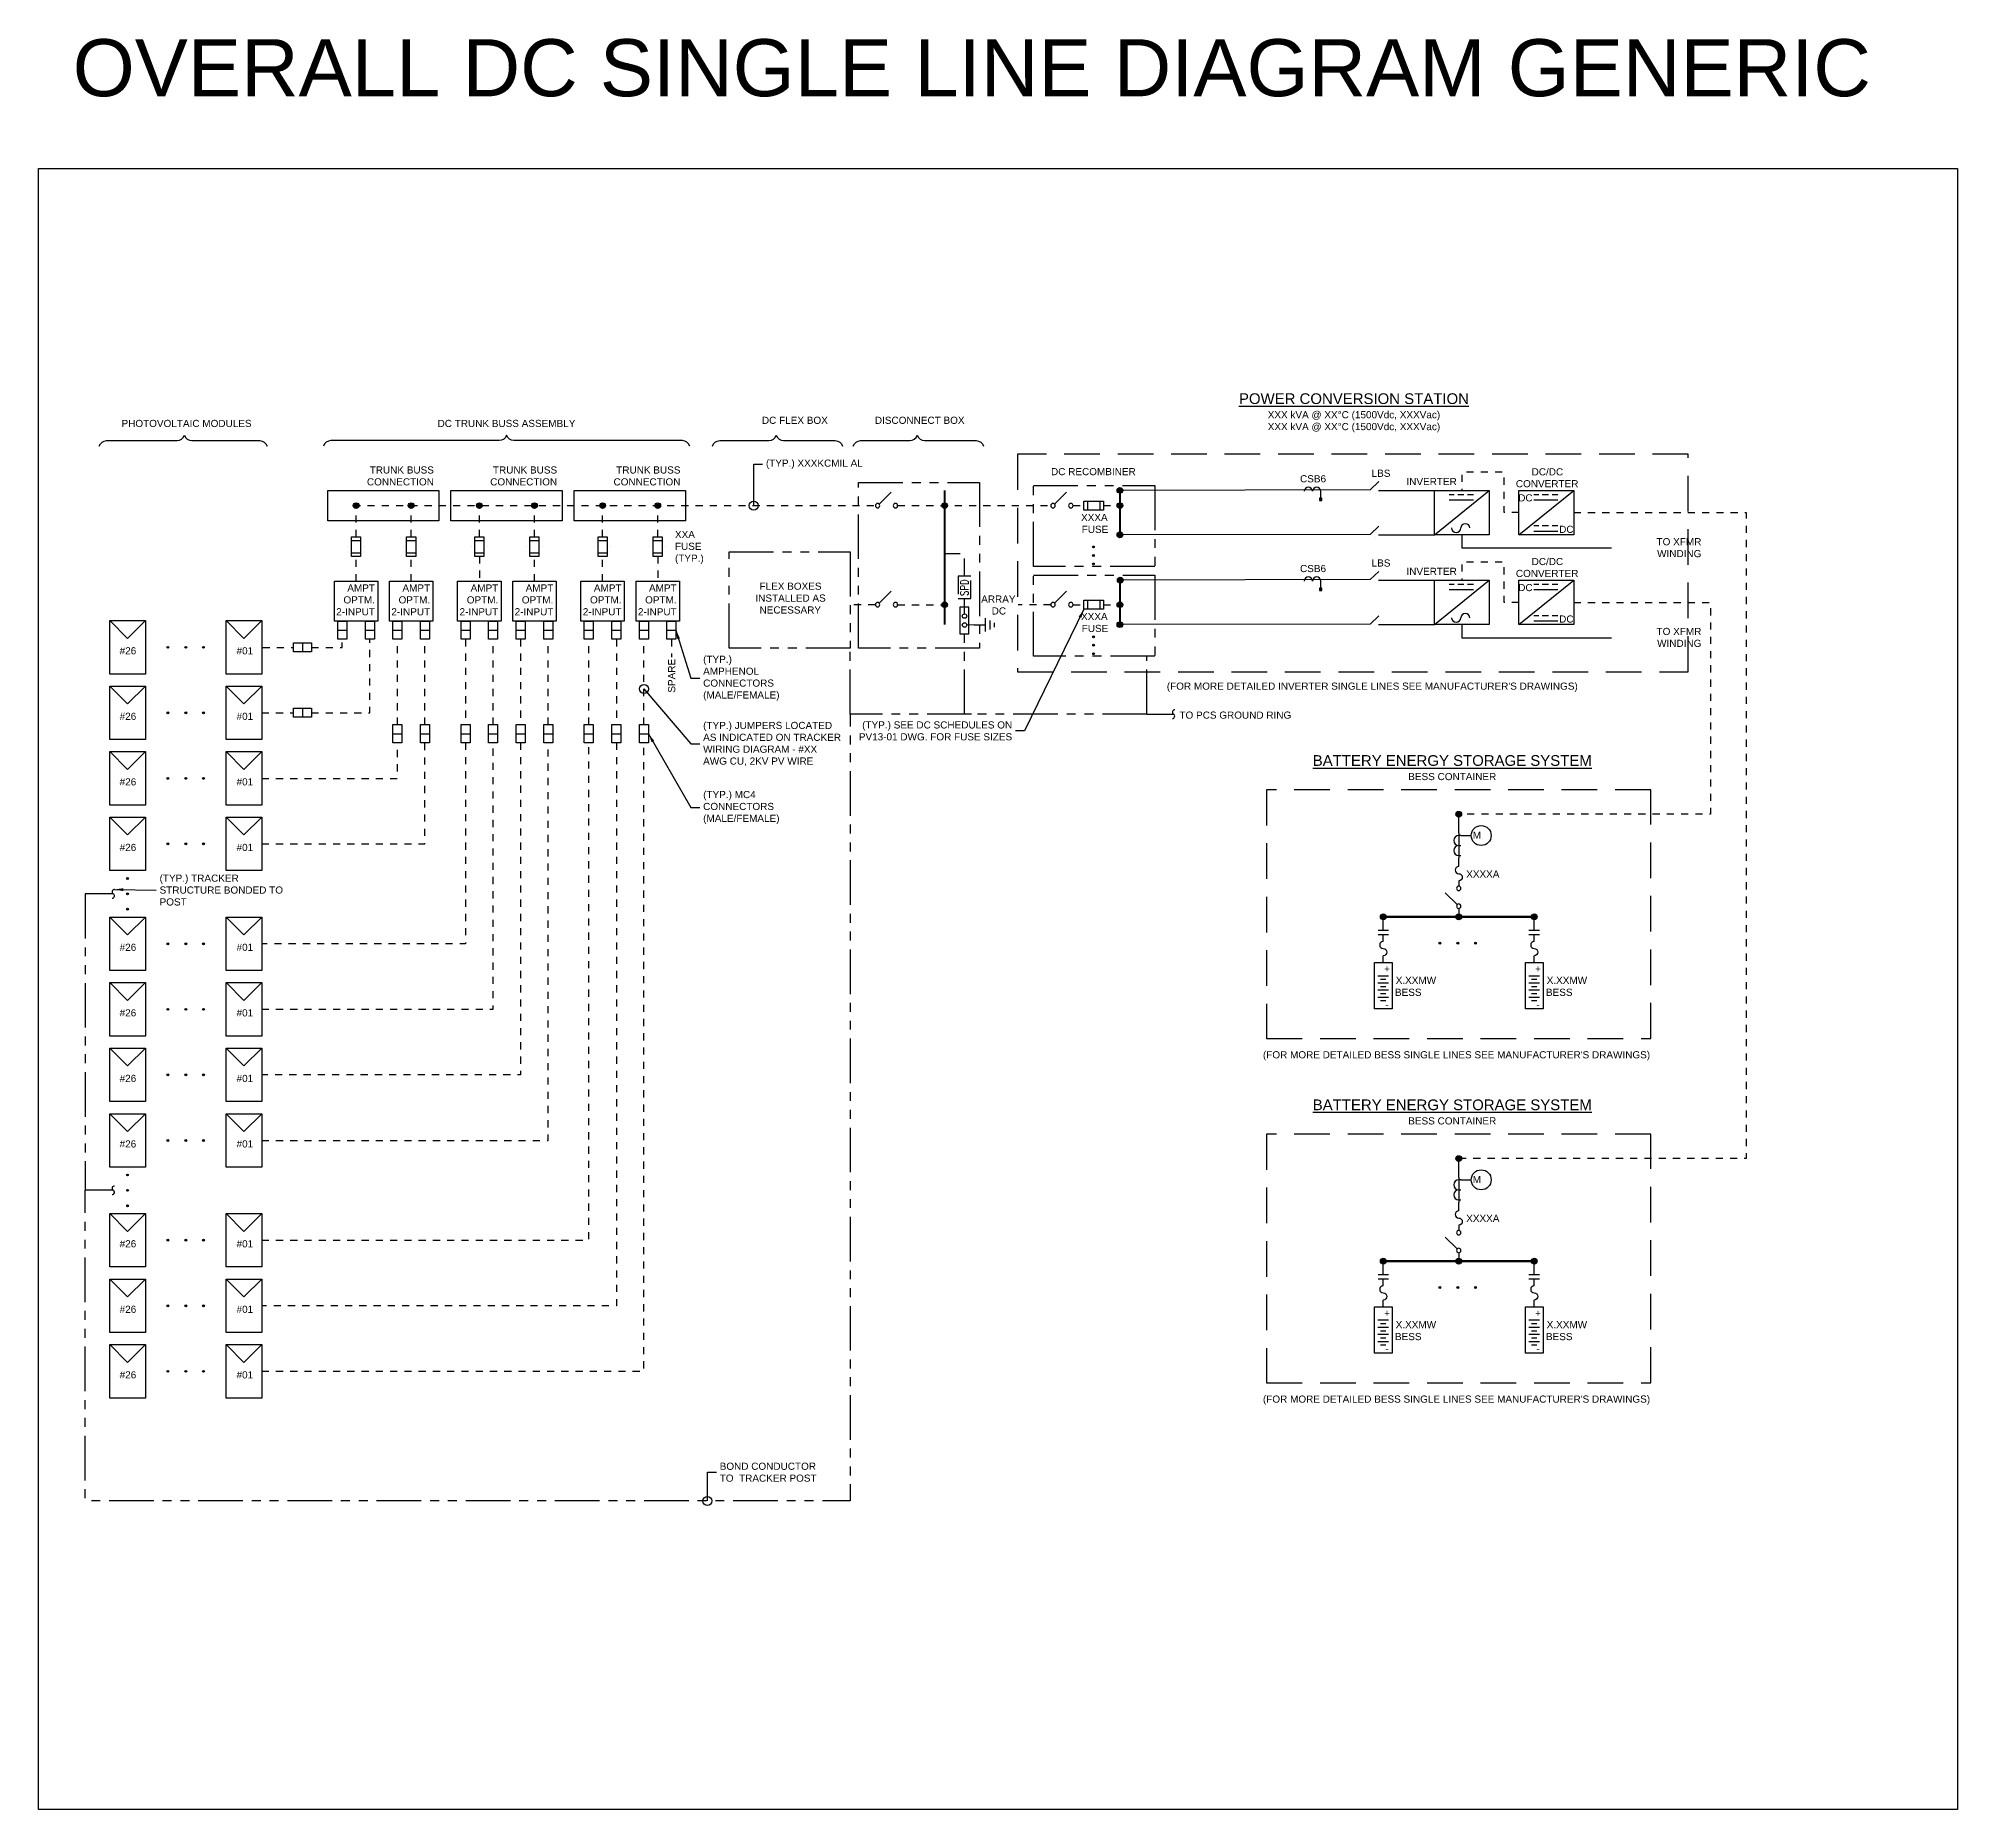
# Model space of a CAD drawing. Header units: feet. Extents: x -17 to 369, y -41 to 98.
# Drawn here: x 94.24 to 121.15, y 35.7 to 60.54 of the extents above; entities that cross this region are included whole.
import ezdxf
from ezdxf.enums import TextEntityAlignment as Align

# ---------------------------------------------------------------- set-up
doc = ezdxf.new("R2010")
doc.units = ezdxf.units.FT
doc.header["$MEASUREMENT"] = 0
for name, pattern in [('DASHED', [0.75, 0.5, -0.25]), ('DASHED2', [0.375, 0.25, -0.125]), ('HIDDEN', [0.375, 0.25, -0.125]), ('HIDDEN4', [0.0935, 0.0625, -0.031]), ('PHANTOM2', [1.25, 0.625, -0.125, 0.125, -0.125, 0.125, -0.125])]:
    doc.linetypes.add(name, pattern=pattern)
for name, color, linetype in [('E-1LIN', 4, 'Continuous'), ('E-CABL', 133, 'HIDDEN4'), ('E-ELEC-BRDR', 171, 'DASHED2'), ('E-HVMV-BUS', 51, 'Continuous'), ('E-HVMV-EQUP', 91, 'Continuous'), ('E-LV-BUS', 32, 'Continuous'), ('E-LV-EQUP', 211, 'Continuous'), ('E-PROD-COND-06F', 4, 'Continuous'), ('E-PROD-COND-06FC', 4, 'Continuous'), ('E-TEXT', 7, 'Continuous'), ('G-ANNO-TEXT', 1, 'Continuous')]:
    doc.layers.add(name, color=color, linetype=linetype)
doc.layers.add('G-TABL', color=7, linetype='Continuous', lineweight=40)
doc.styles.add('FSLR_Notes', font='Simplex.shx', dxfattribs={"width": 0.8, "height": 0.109375})
doc.styles.add('NEI-A', font='arial.ttf')
doc.styles.add('T10', font='romans.shx', dxfattribs={"height": 0.1})
doc.dimstyles.new('NEI-A', dxfattribs={"dimtxt": 0.1, "dimasz": 0.125, "dimexe": 0.0625, "dimexo": 0.0625, "dimgap": 0.0625, "dimtad": 0, "dimtih": 1, "dimtoh": 1, "dimdec": 4, "dimzin": 3, "dimdsep": 46, "dimlunit": 4, "dimtxsty": 'NEI-A', "dimcen": 0, "dimadec": 0, "dimazin": 0, "dimtfac": 0.75, "dimtdec": 4, "dimtofl": 0, "dimtmove": 0, "dimatfit": 3, "dimfxl": 1, "dimfrac": 1, "dimtolj": 1, "dimtzin": 0, "dimarcsym": 0})

# ---------------------------------------------------------------- blocks, each defined once
blk = doc.blocks.new('03')
at = {"linetype": 'Continuous'}
h = blk.add_hatch(color=256, dxfattribs=at)
h.dxf.hatch_style = 1
h.paths.add_polyline_path([(-0.04, 0, 1), (0.04, 0, 1)])
blk.add_circle((0, 0), 0.04, dxfattribs=at)
blk = doc.blocks.new('end break')
for centre, major_axis in [((0.016, 0.06), (-0.0162, -0.0604)), ((-0.016, -0.06), (0.0162, 0.0604))]:
    blk.add_ellipse(centre, major_axis=major_axis, ratio=0.75, start_param=3.141593, end_param=6.283185)
blk = doc.blocks.new('*U24')
at = {"layer": 'Defpoints', "color": 2}
for p, q in [((-0.137, 0.114), (-0.137, 0.114)), ((-0.137, -0.114), (-0.137, -0.114))]:
    blk.add_line(p, q, dxfattribs=at)
at = {"layer": 'E-HVMV-EQUP', "color": 0}
for p, q in [((-0.223, -0.064), (-0.223, 0.064)), ((-0.05, -0.064), (-0.05, 0.064))]:
    blk.add_line(p, q, dxfattribs=at)
blk.add_lwpolyline([(0, 0.064), (0, -0.064), (-0.273, -0.064), (-0.273, 0.064)], close=True, dxfattribs=at)
blk = doc.blocks.new('E-017')
blk.add_line((0.022, 0.053), (0.188, 0.219))
for centre in [(0, 0.281), (0, 0.031)]:
    blk.add_circle(centre, 0.0312)
blk = doc.blocks.new('1-LINE - FUSE')
at = {"layer": 'Defpoints', "color": 2}
for p, q in [((-0.114, 0.137), (-0.114, 0.137)), ((0.114, 0.137), (0.114, 0.137))]:
    blk.add_line(p, q, dxfattribs=at)
at = {"layer": 'E-HVMV-EQUP', "color": 0}
for p, q in [((-0.064, 0.223), (0.064, 0.223)), ((-0.064, 0.05), (0.064, 0.05))]:
    blk.add_line(p, q, dxfattribs=at)
blk.add_lwpolyline([(0.064, 0), (-0.064, 0), (-0.064, 0.273), (0.064, 0.273)], close=True, dxfattribs=at)
blk = doc.blocks.new('*U23')
at = {"layer": 'Defpoints', "color": 2}
for p, q in [((0, 0), (0, 0)), ((0, 0), (0, 0)), ((0.156, -0.1), (0.156, -0.1)), ((0.312, 0), (0.312, 0))]:
    blk.add_line(p, q, dxfattribs=at)
at = {"layer": 'E-HVMV-EQUP', "color": 0}
blk.add_lwpolyline([(0, 0), (0.257, 0.251)], dxfattribs=at)
blk = doc.blocks.new('*U26')
at = {"layer": 'E-HVMV-EQUP'}
h = blk.add_hatch(dxfattribs=at)
h.set_pattern_fill('ANSI31', color=256)
h.set_pattern_definition([(45, (0.04691, 0.05136), (-0.08839, 0.08839), [])])
h.paths.add_polyline_path([(-0.141, -0.018), (-0.106, -0.018), (-0.106, 0.018), (-0.141, 0.018)])
h = blk.add_hatch(color=256, dxfattribs=at)
h.dxf.hatch_style = 1
h.paths.add_polyline_path([(-0.141, -0.018), (-0.106, -0.018), (-0.106, 0.018), (-0.141, 0.018)])
at = {"layer": 'Defpoints', "color": 2}
blk.add_lwpolyline([(0.161, 0.125), (0.161, 0.125)], dxfattribs=at)
blk.add_lwpolyline([(0.161, 0.125), (0.161, 0.125)], dxfattribs=at)
at = {"layer": 'E-HVMV-EQUP'}
blk.add_lwpolyline([(-0.106, -0.018), (-0.106, 0.018), (-0.141, 0.018), (-0.141, -0.018)], close=True, dxfattribs=at)
blk.add_lwpolyline([(-0.106, 0), (0, 0, 0.969268), (0, 0.125, 0.969429), (0, 0.25)], format="xyb", dxfattribs=at)
blk = doc.blocks.new('E-005')
blk.add_line((-0.384, 0), (0.384, 0.625))
blk.add_lwpolyline([(0.384, 0), (-0.384, 0), (-0.384, 0.625), (0.384, 0.625)], close=True)
at = {"layer": 'E-TEXT'}
for p, q in [((-0.108, 0.564), (-0.177, 0.564)), ((0.028, 0.564), (-0.056, 0.564)), ((0.163, 0.564), (0.082, 0.564)), ((0.163, 0.488), (-0.177, 0.488))]:
    blk.add_line(p, q, dxfattribs=at)
for centre, start, end in [((-0.078, 0.098), 180, 0), ((0.05, 0.093), 4.1036, 175.8964)]:
    blk.add_arc(centre, 0.0642, start, end, dxfattribs=at)
blk = doc.blocks.new('*U19')
at = {"layer": 'E-LV-EQUP', "color": 0}
for points in [[(-0.075, 0), (0.075, 0)], [(-0.075, -0.1), (0.075, -0.1)], [(-0.075, -0.2), (0.075, -0.2)], [(-0.0375, -0.05), (0.0375, -0.05)], [(-0.0375, -0.15), (0.0375, -0.15)], [(-0.0375, -0.25), (0.0375, -0.25)], [(-0.075, -0.3), (0.075, -0.3)], [(-0.0375, -0.35), (0.0375, -0.35)]]:
    blk.add_lwpolyline(points, dxfattribs=at)
blk = doc.blocks.new('*U25')
blk.add_lwpolyline([(-0.125, 0.184), (0.125, 0.184), (0.125, -0.466), (-0.125, -0.466)], close=True)
blk.add_blockref('*U19', (0, 0))
at = {"style": 'NEI-A'}
for s, p in [('+', (0.052, 0.096)), ('-', (0.052, -0.404))]:
    blk.add_text(s, height=0.1, dxfattribs=at).set_placement(p, align=Align.MIDDLE_CENTER)
at = {"layer": 'G-ANNO-TEXT', "style": 'NEI-A'}
for tag, p in [('1-LINE_BESS_INFORMATION_002', (0.165, -0.283)), ('1-LINE_BESS_INFORMATION_001', (0.174, -0.115))]:
    blk.add_attdef(tag, p, '', height=0.1, dxfattribs=at)
blk = doc.blocks.new('1LIN-FUSE_LINK')
at = {"color": 4, "linetype": 'Continuous'}
blk.add_lwpolyline([(0, 0, 1), (0, -0.1, -1), (0, -0.2, 0.5)], format="xyb", dxfattribs=at)
blk = doc.blocks.new('E-015')
for p, q in [((0, 0), (0, -0.15625)), ((-0.09375, -0.15625), (0.09375, -0.15625)), ((-0.0625, -0.21875), (0.0625, -0.21875)), ((-0.03125, -0.28125), (0.03125, -0.28125))]:
    blk.add_line(p, q)

msp = doc.modelspace()

# ---------------------------------------------------------------- hatches: boundary and pattern name
at = {"layer": 'E-PROD-COND-06F'}
for points in [[(109.032, 53.395, -1), (109.032, 53.422, -1)], [(109.032, 53.277, -1), (109.032, 53.303, -1)], [(109.032, 53.158, -1), (109.032, 53.184, -1)], [(96.044, 52.002, -1), (96.07, 52.002, -1)], [(96.294, 52.002, -1), (96.32, 52.002, -1)], [(96.544, 52.002, -1), (96.57, 52.002, -1)], [(109.036, 52.137, -1), (109.036, 52.163, -1)], [(109.036, 52.019, -1), (109.036, 52.045, -1)], [(109.036, 51.9, -1), (109.036, 51.926, -1)], [(96.044, 51.084, -1), (96.07, 51.084, -1)], [(96.294, 51.084, -1), (96.32, 51.084, -1)], [(96.544, 51.084, -1), (96.57, 51.084, -1)], [(96.044, 50.165, -1), (96.07, 50.165, -1)], [(96.294, 50.165, -1), (96.32, 50.165, -1)], [(96.544, 50.165, -1), (96.57, 50.165, -1)], [(96.044, 49.246, -1), (96.07, 49.246, -1)], [(96.294, 49.246, -1), (96.32, 49.246, -1)], [(96.544, 49.246, -1), (96.57, 49.246, -1)], [(95.492, 48.748, -1), (95.492, 48.774, -1)], [(95.492, 48.532, -1), (95.492, 48.558, -1)], [(95.492, 48.343, 1), (95.492, 48.317, 1)], [(96.044, 47.845, -1), (96.07, 47.845, -1)], [(96.294, 47.845, -1), (96.32, 47.845, -1)], [(96.544, 47.845, -1), (96.57, 47.845, -1)], [(113.879, 47.854, -1), (113.905, 47.854, -1)], [(114.129, 47.854, -1), (114.155, 47.854, -1)], [(114.379, 47.854, -1), (114.405, 47.854, -1)], [(96.044, 46.926, -1), (96.07, 46.926, -1)], [(96.294, 46.926, -1), (96.32, 46.926, -1)], [(96.544, 46.926, -1), (96.57, 46.926, -1)], [(96.044, 46.007, -1), (96.07, 46.007, -1)], [(96.294, 46.007, -1), (96.32, 46.007, -1)], [(96.544, 46.007, -1), (96.57, 46.007, -1)], [(96.044, 45.088, -1), (96.07, 45.088, -1)], [(96.294, 45.088, -1), (96.32, 45.088, -1)], [(96.544, 45.088, -1), (96.57, 45.088, -1)], [(95.492, 44.59, -1), (95.492, 44.617, -1)], [(95.492, 44.375, -1), (95.492, 44.401, -1)], [(95.492, 44.186, 1), (95.492, 44.159, 1)], [(96.044, 43.688, -1), (96.07, 43.688, -1)], [(96.294, 43.688, -1), (96.32, 43.688, -1)], [(96.544, 43.688, -1), (96.57, 43.688, -1)], [(113.879, 43.026, -1), (113.905, 43.026, -1)], [(114.129, 43.026, -1), (114.155, 43.026, -1)], [(114.379, 43.026, -1), (114.405, 43.026, -1)], [(96.044, 42.769, -1), (96.07, 42.769, -1)], [(96.294, 42.769, -1), (96.32, 42.769, -1)], [(96.544, 42.769, -1), (96.57, 42.769, -1)], [(96.044, 41.85, -1), (96.07, 41.85, -1)], [(96.294, 41.85, -1), (96.32, 41.85, -1)], [(96.544, 41.85, -1), (96.57, 41.85, -1)]]:
    msp.add_hatch(color=7, dxfattribs=at).paths.add_polyline_path(points)

# ---------------------------------------------------------------- linework, layer by layer
for points in [[(94.241, 58.715), (121.15, 58.715), (121.15, 35.704), (94.241, 35.704)], [(107.287, 52.191), (107.287, 52.566), (107.162, 52.566), (107.162, 52.191)]]:
    msp.add_lwpolyline(points, close=True)
at = {"color": 4, "linetype": 'Continuous'}
for points in [[(114.185, 49.363), (114.155, 49.363, 1), (114.155, 49.222, 1), (114.155, 49.082), (114.185, 49.082)], [(114.185, 44.535), (114.155, 44.535, 1), (114.155, 44.394, 1), (114.155, 44.254), (114.185, 44.254)]]:
    msp.add_lwpolyline(points, format="xyb", dxfattribs=at)
for points in [[(114.155, 49.397), (114.155, 49.047)], [(114.155, 49.222), (114.185, 49.222)], [(114.155, 44.569), (114.155, 44.219)], [(114.155, 44.394), (114.185, 44.394)]]:
    msp.add_lwpolyline(points, dxfattribs=at)
for centre in [(107.226, 52.44), (107.226, 52.315)]:
    msp.add_circle(centre, 0.0312)
at = {"layer": 'E-1LIN'}
for p, q in [((114.999, 53.578), (115.767, 54.203)), ((114.999, 52.32), (115.767, 52.945))]:
    msp.add_line(p, q, dxfattribs=at)
for points in [[(115.767, 53.578), (114.999, 53.578), (114.999, 54.203), (115.767, 54.203)], [(115.767, 52.32), (114.999, 52.32), (114.999, 52.945), (115.767, 52.945)]]:
    msp.add_lwpolyline(points, close=True, dxfattribs=at)
at = {"layer": 'E-1LIN', "linetype": 'HIDDEN', "flags": 128}
for points in [[(107.224, 52.999), (107.224, 53.314), (106.947, 53.314)], [(107.224, 52.472), (107.224, 52.688)], [(107.361, 52.316), (107.257, 52.315)]]:
    msp.add_lwpolyline(points, dxfattribs=at)
at = {"layer": 'E-1LIN', "linetype": 'HIDDEN'}
msp.add_lwpolyline([(107.136, 52.999), (107.136, 52.688), (107.312, 52.688), (107.312, 52.999)], close=True, dxfattribs=at)
at = {"layer": 'E-1LIN', "flags": 128}
for points in [[(113.023, 48.034), (113.171, 48.034)], [(113.023, 47.974), (113.171, 47.974)], [(115.14, 48.034), (115.287, 48.034)], [(115.14, 47.974), (115.287, 47.974)], [(113.023, 43.206), (113.171, 43.206)], [(113.023, 43.146), (113.171, 43.146)], [(115.14, 43.206), (115.287, 43.206)], [(115.14, 43.146), (115.287, 43.146)]]:
    msp.add_lwpolyline(points, dxfattribs=at)
at = {"layer": 'E-CABL', "flags": 128}
for points in [[(114.999, 53.891), (114.79, 53.891), (114.79, 54.456), (114.197, 54.456), (114.197, 54.203)], [(98.655, 53.989), (105.976, 53.989)], [(98.695, 53.551), (98.695, 53.989)], [(99.467, 53.551), (99.467, 53.989)], [(100.423, 53.551), (100.423, 53.989)], [(101.195, 53.551), (101.195, 53.989)], [(102.152, 53.551), (102.152, 53.989)], [(102.924, 53.551), (102.924, 53.989)], [(106.289, 53.989), (108.435, 53.989)], [(108.747, 53.989), (108.9, 53.989)], [(109.173, 53.989), (109.405, 53.989)], [(115.767, 53.891), (118.184, 53.891), (118.184, 44.833), (114.155, 44.833)], [(98.695, 52.93), (98.695, 53.278)], [(99.467, 52.93), (99.467, 53.278)], [(100.423, 53.278), (100.423, 52.93)], [(101.195, 52.93), (101.195, 53.278)], [(102.152, 52.93), (102.152, 53.278)], [(102.924, 53.278), (102.924, 52.93)], [(114.999, 52.633), (114.79, 52.633), (114.79, 53.198), (114.197, 53.198), (114.197, 52.945)], [(105.976, 52.6), (105.624, 52.6)], [(106.289, 52.6), (106.947, 52.6)], [(108.435, 52.6), (107.98, 52.6)], [(108.747, 52.6), (108.9, 52.6)], [(109.173, 52.6), (109.405, 52.6)], [(115.767, 52.633), (117.684, 52.633), (117.684, 49.661), (114.155, 49.661)], [(97.384, 52.002), (97.816, 52.002)], [(98.07, 51.084), (98.888, 51.084), (98.888, 52.115)], [(98.07, 52.002), (98.501, 52.002), (98.501, 52.115)], [(99.274, 50.918), (99.274, 52.115)], [(99.66, 50.918), (99.66, 52.115)], [(100.23, 52.115), (100.23, 50.918)], [(100.616, 50.918), (100.616, 52.115)], [(101.002, 52.115), (101.002, 50.918)], [(101.389, 50.918), (101.389, 52.115)], [(101.958, 50.918), (101.958, 52.115)], [(102.345, 52.115), (102.345, 50.918)], [(102.731, 50.918), (102.731, 52.115)], [(103.117, 52.115), (103.117, 51.862)], [(97.372, 51.084), (97.816, 51.084)], [(97.372, 50.165), (99.274, 50.165), (99.274, 50.664)], [(97.372, 49.246), (99.66, 49.246), (99.66, 50.664)], [(97.372, 46.926), (100.616, 46.926), (100.616, 50.664)], [(97.372, 45.088), (101.389, 45.088), (101.389, 50.664)], [(97.372, 43.688), (101.958, 43.688), (101.958, 50.664)], [(97.372, 41.85), (102.731, 41.85), (102.731, 50.664)], [(100.23, 50.664), (100.23, 47.845), (97.372, 47.845)], [(101.002, 50.664), (101.002, 46.007), (97.372, 46.007)], [(102.345, 50.664), (102.345, 42.769), (97.372, 42.769)]]:
    msp.add_lwpolyline(points, dxfattribs=at)
at = {"layer": 'E-ELEC-BRDR', "linetype": 'DASHED'}
for points in [[(117.373, 51.659), (117.373, 54.709), (107.969, 54.709), (107.969, 51.659)], [(116.848, 46.517), (116.848, 50.004), (111.462, 50.004), (111.462, 46.517)], [(116.848, 41.688), (116.848, 45.176), (111.462, 45.176), (111.462, 41.688)]]:
    msp.add_lwpolyline(points, close=True, dxfattribs=at)
at = {"layer": 'E-ELEC-BRDR', "linetype": 'Continuous'}
for points in [[(98.438, 52.115), (98.438, 52.37), (98.564, 52.37), (98.564, 52.115)], [(98.825, 52.115), (98.825, 52.37), (98.951, 52.37), (98.951, 52.115)], [(99.211, 52.115), (99.211, 52.37), (99.337, 52.37), (99.337, 52.115)], [(99.597, 52.115), (99.597, 52.37), (99.723, 52.37), (99.723, 52.115)], [(100.167, 52.115), (100.167, 52.37), (100.293, 52.37), (100.293, 52.115)], [(100.553, 52.115), (100.553, 52.37), (100.679, 52.37), (100.679, 52.115)], [(100.939, 52.115), (100.939, 52.37), (101.065, 52.37), (101.065, 52.115)], [(101.326, 52.115), (101.326, 52.37), (101.452, 52.37), (101.452, 52.115)], [(101.895, 52.115), (101.895, 52.37), (102.021, 52.37), (102.021, 52.115)], [(102.282, 52.115), (102.282, 52.37), (102.408, 52.37), (102.408, 52.115)], [(102.668, 52.115), (102.668, 52.37), (102.794, 52.37), (102.794, 52.115)], [(103.054, 52.115), (103.054, 52.37), (103.18, 52.37), (103.18, 52.115)], [(97.816, 52.065), (98.07, 52.065), (98.07, 51.939), (97.816, 51.939)], [(97.816, 51.147), (98.07, 51.147), (98.07, 51.021), (97.816, 51.021)], [(99.211, 50.664), (99.211, 50.918), (99.337, 50.918), (99.337, 50.664)], [(99.597, 50.664), (99.597, 50.918), (99.723, 50.918), (99.723, 50.664)], [(100.167, 50.664), (100.167, 50.918), (100.293, 50.918), (100.293, 50.664)], [(100.553, 50.664), (100.553, 50.918), (100.679, 50.918), (100.679, 50.664)], [(100.939, 50.664), (100.939, 50.918), (101.065, 50.918), (101.065, 50.664)], [(101.326, 50.664), (101.326, 50.918), (101.452, 50.918), (101.452, 50.664)], [(101.895, 50.664), (101.895, 50.918), (102.021, 50.918), (102.021, 50.664)], [(102.282, 50.664), (102.282, 50.918), (102.408, 50.918), (102.408, 50.664)], [(102.668, 50.664), (102.668, 50.918), (102.794, 50.918), (102.794, 50.664)]]:
    msp.add_lwpolyline(points, close=True, dxfattribs=at)
for points in [[(98.438, 52.242), (98.564, 52.242)], [(98.825, 52.242), (98.951, 52.242)], [(99.211, 52.242), (99.337, 52.242)], [(99.597, 52.242), (99.723, 52.242)], [(100.167, 52.242), (100.293, 52.242)], [(100.553, 52.242), (100.679, 52.242)], [(100.939, 52.242), (101.065, 52.242)], [(101.326, 52.242), (101.452, 52.242)], [(101.895, 52.242), (102.021, 52.242)], [(102.282, 52.242), (102.408, 52.242)], [(102.668, 52.242), (102.794, 52.242)], [(103.054, 52.242), (103.18, 52.242)], [(97.943, 52.065), (97.943, 51.939)], [(97.943, 51.147), (97.943, 51.021)], [(99.211, 50.791), (99.337, 50.791)], [(99.597, 50.791), (99.723, 50.791)], [(100.167, 50.791), (100.293, 50.791)], [(100.553, 50.791), (100.679, 50.791)], [(100.939, 50.791), (101.065, 50.791)], [(101.326, 50.791), (101.452, 50.791)], [(101.895, 50.791), (102.021, 50.791)], [(102.282, 50.791), (102.408, 50.791)], [(102.668, 50.791), (102.794, 50.791)]]:
    msp.add_lwpolyline(points, dxfattribs=at)
at = {"layer": 'E-HVMV-BUS'}
for points in [[(114.155, 49.397), (114.155, 49.661)], [(114.185, 49.363), (114.329, 49.363)], [(114.155, 48.928), (114.155, 49.047)], [(114.155, 48.728), (114.155, 48.653)], [(113.097, 48.034), (113.097, 48.223)], [(114.155, 48.341), (114.155, 48.223)], [(115.214, 48.034), (115.214, 48.223)], [(113.097, 47.878), (113.097, 47.974)], [(115.214, 47.878), (115.214, 47.974)], [(113.097, 47.582), (113.097, 47.678)], [(115.214, 47.582), (115.214, 47.678)], [(114.155, 44.569), (114.155, 44.833)], [(114.185, 44.535), (114.329, 44.535)], [(114.155, 44.1), (114.155, 44.219)], [(114.155, 43.9), (114.155, 43.825)], [(113.097, 43.206), (113.097, 43.395)], [(114.155, 43.513), (114.155, 43.395)], [(115.214, 43.206), (115.214, 43.395)], [(113.097, 43.05), (113.097, 43.146)], [(115.214, 43.05), (115.214, 43.146)], [(113.097, 42.754), (113.097, 42.85)], [(115.214, 42.754), (115.214, 42.85)]]:
    msp.add_lwpolyline(points, dxfattribs=at)
at = {"layer": 'E-LV-BUS', "flags": 128}
for points in [[(112.914, 54.21), (109.405, 54.203)], [(113.032, 54.203), (113.813, 54.203)], [(112.914, 53.585), (109.405, 53.578)], [(113.032, 53.578), (113.813, 53.578)], [(114.197, 53.578), (114.197, 53.395), (116.297, 53.395)], [(112.914, 52.952), (109.409, 52.945)], [(113.032, 52.945), (113.813, 52.945)], [(112.914, 52.327), (109.405, 52.32)], [(113.032, 52.32), (113.813, 52.32)], [(114.197, 52.32), (114.197, 52.136), (116.297, 52.136)]]:
    msp.add_lwpolyline(points, dxfattribs=at)
at = {"layer": 'E-LV-EQUP', "flags": 128}
for points in [[(98.297, 54.202), (99.856, 54.202), (99.856, 53.776), (98.297, 53.776)], [(100.025, 54.202), (101.585, 54.202), (101.585, 53.776), (100.025, 53.776)], [(101.754, 54.202), (103.313, 54.202), (103.313, 53.776), (101.754, 53.776)]]:
    msp.add_lwpolyline(points, close=True, dxfattribs=at)
for points in [[(95.242, 52.377), (95.492, 52.127), (95.742, 52.377), (95.742, 51.627), (95.242, 51.627), (95.242, 52.377), (95.742, 52.377)], [(96.872, 52.377), (97.122, 52.127), (97.372, 52.377), (97.372, 51.627), (96.872, 51.627), (96.872, 52.377), (97.372, 52.377)], [(95.242, 51.459), (95.492, 51.209), (95.742, 51.459), (95.742, 50.709), (95.242, 50.709), (95.242, 51.459), (95.742, 51.459)], [(96.872, 51.459), (97.122, 51.209), (97.372, 51.459), (97.372, 50.709), (96.872, 50.709), (96.872, 51.459), (97.372, 51.459)], [(95.242, 50.54), (95.492, 50.29), (95.742, 50.54), (95.742, 49.79), (95.242, 49.79), (95.242, 50.54), (95.742, 50.54)], [(96.872, 50.54), (97.122, 50.29), (97.372, 50.54), (97.372, 49.79), (96.872, 49.79), (96.872, 50.54), (97.372, 50.54)], [(95.242, 49.621), (95.492, 49.371), (95.742, 49.621), (95.742, 48.871), (95.242, 48.871), (95.242, 49.621), (95.742, 49.621)], [(96.872, 49.621), (97.122, 49.371), (97.372, 49.621), (97.372, 48.871), (96.872, 48.871), (96.872, 49.621), (97.372, 49.621)], [(95.242, 48.22), (95.492, 47.97), (95.742, 48.22), (95.742, 47.47), (95.242, 47.47), (95.242, 48.22), (95.742, 48.22)], [(96.872, 48.22), (97.122, 47.97), (97.372, 48.22), (97.372, 47.47), (96.872, 47.47), (96.872, 48.22), (97.372, 48.22)], [(95.242, 47.301), (95.492, 47.051), (95.742, 47.301), (95.742, 46.551), (95.242, 46.551), (95.242, 47.301), (95.742, 47.301)], [(96.872, 47.301), (97.122, 47.051), (97.372, 47.301), (97.372, 46.551), (96.872, 46.551), (96.872, 47.301), (97.372, 47.301)], [(95.242, 46.382), (95.492, 46.132), (95.742, 46.382), (95.742, 45.632), (95.242, 45.632), (95.242, 46.382), (95.742, 46.382)], [(96.872, 46.382), (97.122, 46.132), (97.372, 46.382), (97.372, 45.632), (96.872, 45.632), (96.872, 46.382), (97.372, 46.382)], [(95.242, 45.463), (95.492, 45.213), (95.742, 45.463), (95.742, 44.713), (95.242, 44.713), (95.242, 45.463), (95.742, 45.463)], [(96.872, 45.463), (97.122, 45.213), (97.372, 45.463), (97.372, 44.713), (96.872, 44.713), (96.872, 45.463), (97.372, 45.463)], [(95.242, 44.063), (95.492, 43.813), (95.742, 44.063), (95.742, 43.313), (95.242, 43.313), (95.242, 44.063), (95.742, 44.063)], [(96.872, 44.063), (97.122, 43.813), (97.372, 44.063), (97.372, 43.313), (96.872, 43.313), (96.872, 44.063), (97.372, 44.063)], [(95.242, 43.144), (95.492, 42.894), (95.742, 43.144), (95.742, 42.394), (95.242, 42.394), (95.242, 43.144), (95.742, 43.144)], [(96.872, 43.144), (97.122, 42.894), (97.372, 43.144), (97.372, 42.394), (96.872, 42.394), (96.872, 43.144), (97.372, 43.144)], [(95.242, 42.225), (95.492, 41.975), (95.742, 42.225), (95.742, 41.475), (95.242, 41.475), (95.242, 42.225), (95.742, 42.225)], [(96.872, 42.225), (97.122, 41.975), (97.372, 42.225), (97.372, 41.475), (96.872, 41.475), (96.872, 42.225), (97.372, 42.225)]]:
    msp.add_lwpolyline(points, dxfattribs=at)
at = {"layer": 'E-LV-EQUP', "linetype": 'PHANTOM2', "flags": 128}
for points in [[(105.624, 51.065), (105.624, 51.991)], [(107.224, 51.065), (107.224, 52.191)], [(109.783, 51.065), (109.783, 51.877)], [(107.325, 51.065), (105.624, 51.065), (105.624, 40.032), (94.897, 40.032), (94.897, 44.388)], [(109.783, 51.065), (107.325, 51.065)], [(109.783, 51.065), (110.157, 51.065)], [(95.291, 48.545), (94.897, 48.545)], [(94.897, 48.545), (94.897, 44.388)], [(95.291, 44.388), (94.897, 44.388)]]:
    msp.add_lwpolyline(points, dxfattribs=at)
at = {"layer": 'E-LV-EQUP'}
for centre in [(114.47, 49.363), (114.47, 44.535)]:
    msp.add_circle(centre, 0.14, dxfattribs=at)
at = {"layer": 'E-PROD-COND-06F', "color": 8, "linetype": 'PHANTOM2'}
for points in [[(105.737, 54.315), (107.437, 54.315), (107.437, 51.991), (105.737, 51.991)], [(108.191, 54.271), (109.892, 54.271), (109.892, 53.135), (108.191, 53.135)], [(103.924, 53.342), (105.624, 53.342), (105.624, 51.991), (103.924, 51.991)], [(108.195, 53.013), (109.896, 53.013), (109.896, 51.877), (108.195, 51.877)]]:
    msp.add_lwpolyline(points, close=True, dxfattribs=at)
at = {"layer": 'E-PROD-COND-06F', "const_width": 0.03}
for points in [[(106.947, 54.203), (106.947, 52.32)], [(109.405, 54.203), (109.405, 53.538)], [(109.405, 52.985), (109.405, 52.32)], [(113.097, 48.223), (115.214, 48.223)], [(113.097, 43.395), (115.214, 43.395)]]:
    msp.add_lwpolyline(points, dxfattribs=at)
at = {"layer": 'E-PROD-COND-06F', "color": 7}
for centre in [(109.032, 53.409), (109.032, 53.29), (109.032, 53.171), (96.057, 52.002), (96.307, 52.002), (96.557, 52.002), (109.036, 52.15), (109.036, 52.032), (109.036, 51.913), (96.057, 51.084), (96.307, 51.084), (96.557, 51.084), (96.057, 50.165), (96.307, 50.165), (96.557, 50.165), (96.057, 49.246), (96.307, 49.246), (96.557, 49.246), (95.492, 48.761), (95.492, 48.545), (95.492, 48.33), (96.057, 47.845), (96.307, 47.845), (96.557, 47.845), (113.892, 47.854), (114.142, 47.854), (114.392, 47.854), (96.057, 46.926), (96.307, 46.926), (96.557, 46.926), (96.057, 46.007), (96.307, 46.007), (96.557, 46.007), (96.057, 45.088), (96.307, 45.088), (96.557, 45.088), (95.492, 44.603), (95.492, 44.388), (95.492, 44.172), (96.057, 43.688), (96.307, 43.688), (96.557, 43.688), (113.892, 43.026), (114.142, 43.026), (114.392, 43.026), (96.057, 42.769), (96.307, 42.769), (96.557, 42.769), (96.057, 41.85), (96.307, 41.85), (96.557, 41.85)]:
    msp.add_circle(centre, 0.0131, dxfattribs=at)
at = {"layer": 'E-TEXT'}
for p, q in [((115.276, 54.142), (115.207, 54.142)), ((115.412, 54.142), (115.327, 54.142)), ((115.546, 54.142), (115.465, 54.142)), ((115.546, 54.067), (115.207, 54.067)), ((115.276, 53.704), (115.207, 53.704)), ((115.546, 53.628), (115.207, 53.628)), ((115.412, 53.704), (115.327, 53.704)), ((115.546, 53.704), (115.465, 53.704)), ((115.276, 52.884), (115.207, 52.884)), ((115.546, 52.808), (115.207, 52.808)), ((115.412, 52.884), (115.327, 52.884)), ((115.546, 52.884), (115.465, 52.884)), ((115.276, 52.445), (115.207, 52.445)), ((115.546, 52.369), (115.207, 52.369)), ((115.412, 52.445), (115.327, 52.445)), ((115.546, 52.445), (115.465, 52.445))]:
    msp.add_line(p, q, dxfattribs=at)
at = {"layer": 'G-ANNO-TEXT', "flags": 128}
for points in [[(95.094, 54.824, -0.298343), (95.196, 54.9), (96.186, 54.9, 0.298343), (96.288, 54.976, 0.298343), (96.391, 54.9), (97.344, 54.9, -0.298343), (97.447, 54.824)], [(103.373, 54.824, 0.298343), (103.27, 54.9), (100.908, 54.9, -0.298343), (100.805, 54.976, -0.298343), (100.702, 54.9), (98.34, 54.9, 0.298343), (98.238, 54.824)], [(103.691, 54.824, -0.298343), (103.793, 54.9), (104.484, 54.9, 0.298343), (104.586, 54.976, 0.298343), (104.689, 54.9), (105.414, 54.9, -0.298343), (105.517, 54.824)], [(105.666, 54.824, -0.298343), (105.769, 54.9), (106.459, 54.9, 0.298343), (106.562, 54.976, 0.298343), (106.665, 54.9), (107.39, 54.9, -0.298343), (107.493, 54.824)]]:
    msp.add_lwpolyline(points, format="xyb", dxfattribs=at)
at = {"layer": 'G-ANNO-TEXT'}
for points in [[(98.391, 52.93), (98.998, 52.93), (98.998, 52.37), (98.391, 52.37)], [(99.163, 52.93), (99.771, 52.93), (99.771, 52.37), (99.163, 52.37)], [(100.119, 52.93), (100.727, 52.93), (100.727, 52.37), (100.119, 52.37)], [(100.892, 52.93), (101.499, 52.93), (101.499, 52.37), (100.892, 52.37)], [(101.848, 52.93), (102.455, 52.93), (102.455, 52.37), (101.848, 52.37)], [(102.62, 52.93), (103.228, 52.93), (103.228, 52.37), (102.62, 52.37)]]:
    msp.add_lwpolyline(points, close=True, dxfattribs=at)

# ---------------------------------------------------------------- block references
at = {"xscale": 0.9296138998520262, "yscale": 0.9296138998520262, "zscale": 0.9296138998520262, "rotation": 90}
for p in [(112.22, 54.19), (112.22, 52.932)]:
    msp.add_blockref('*U26', p, dxfattribs=at)
at = {"xscale": 0.4607668105809632, "yscale": 0.4607668105809632, "zscale": 0.4607668105809632}
for p in [(112.914, 54.21), (112.914, 53.585), (112.914, 52.952), (112.914, 52.327)]:
    msp.add_blockref('*U23', p, dxfattribs=at)
ref = msp.add_blockref('*U25', (113.097, 47.398))
ref.add_attrib('1-LINE_BESS_INFORMATION_001', 'X.XXMW', (113.271, 47.283), dxfattribs={"layer": 'G-ANNO-TEXT', "height": 0.1, "style": 'NEI-A'})
ref.add_attrib('1-LINE_BESS_INFORMATION_002', 'BESS', (113.261, 47.115), dxfattribs={"layer": 'G-ANNO-TEXT', "height": 0.1, "style": 'NEI-A'})
ref = msp.add_blockref('*U25', (115.214, 47.398))
ref.add_attrib('1-LINE_BESS_INFORMATION_001', 'X.XXMW', (115.388, 47.283), dxfattribs={"layer": 'G-ANNO-TEXT', "height": 0.1, "style": 'NEI-A'})
ref.add_attrib('1-LINE_BESS_INFORMATION_002', 'BESS', (115.378, 47.115), dxfattribs={"layer": 'G-ANNO-TEXT', "height": 0.1, "style": 'NEI-A'})
ref = msp.add_blockref('*U25', (113.097, 42.57))
ref.add_attrib('1-LINE_BESS_INFORMATION_001', 'X.XXMW', (113.271, 42.455), dxfattribs={"layer": 'G-ANNO-TEXT', "height": 0.1, "style": 'NEI-A'})
ref.add_attrib('1-LINE_BESS_INFORMATION_002', 'BESS', (113.261, 42.287), dxfattribs={"layer": 'G-ANNO-TEXT', "height": 0.1, "style": 'NEI-A'})
ref = msp.add_blockref('*U25', (115.214, 42.57))
ref.add_attrib('1-LINE_BESS_INFORMATION_001', 'X.XXMW', (115.388, 42.455), dxfattribs={"layer": 'G-ANNO-TEXT', "height": 0.1, "style": 'NEI-A'})
ref.add_attrib('1-LINE_BESS_INFORMATION_002', 'BESS', (115.378, 42.287), dxfattribs={"layer": 'G-ANNO-TEXT', "height": 0.1, "style": 'NEI-A'})
at = {"layer": 'E-1LIN'}
for name, p in [('E-005', (114.197, 53.578)), ('E-005', (114.197, 52.32)), ('1LIN-FUSE_LINK', (114.155, 48.928)), ('1LIN-FUSE_LINK', (113.097, 47.878)), ('1LIN-FUSE_LINK', (115.214, 47.878)), ('1LIN-FUSE_LINK', (114.155, 44.1)), ('1LIN-FUSE_LINK', (113.097, 43.05)), ('1LIN-FUSE_LINK', (115.214, 43.05))]:
    msp.add_blockref(name, p, dxfattribs=at)
at = {"layer": 'E-1LIN', "xscale": -1, "rotation": 90}
msp.add_blockref('E-015', (107.361, 52.316), dxfattribs=at)
at = {"layer": 'E-HVMV-EQUP', "zscale": 2, "rotation": 270}
for p in [(109.405, 54.203), (98.695, 53.989), (99.467, 53.989), (100.423, 53.989), (101.195, 53.989), (102.152, 53.989), (102.924, 53.989), (106.947, 53.989), (109.405, 53.989), (109.405, 53.578), (109.409, 52.945), (106.947, 52.6), (109.405, 52.6), (109.405, 52.32)]:
    msp.add_blockref('03', p, dxfattribs=at)
at = {"layer": 'E-HVMV-EQUP', "zscale": 2}
for p in [(114.155, 49.661), (113.097, 48.223), (114.155, 48.223), (115.214, 48.223), (114.155, 44.833), (113.097, 43.395), (114.155, 43.395), (115.214, 43.395)]:
    msp.add_blockref('03', p, dxfattribs=at)
at = {"layer": 'E-LV-EQUP', "rotation": 270}
for name, p in [('1-LINE - FUSE', (108.9, 53.989)), ('*U24', (98.695, 53.278)), ('*U24', (99.467, 53.278)), ('*U24', (100.423, 53.278)), ('*U24', (101.195, 53.278)), ('*U24', (102.152, 53.278)), ('*U24', (102.924, 53.278)), ('1-LINE - FUSE', (108.9, 52.6))]:
    msp.add_blockref(name, p, dxfattribs=at)
at = {"layer": 'E-LV-EQUP', "xscale": 0.5000000033, "yscale": 0.5000000033, "zscale": 0.5000000033}
for p in [(110.157, 51.065), (95.291, 48.545), (95.291, 44.388)]:
    msp.add_blockref('end break', p, dxfattribs=at)
at = {"layer": 'E-PROD-COND-06FC', "xscale": -1, "rotation": 270}
for p in [(105.976, 53.989), (108.435, 53.989), (105.976, 52.6), (108.435, 52.6)]:
    msp.add_blockref('E-017', p, dxfattribs=at)
at = {"layer": 'E-PROD-COND-06FC', "xscale": -1}
for p in [(114.155, 48.341), (114.155, 43.513)]:
    msp.add_blockref('E-017', p, dxfattribs=at)

# ---------------------------------------------------------------- texts
at = {"layer": 'Defpoints', "color": 1, "insert": (107.328, 59.718), "char_height": 0.8, "attachment_point": 8, "style": 'NEI-A'}
msp.add_mtext('OVERALL DC SINGLE LINE DIAGRAM GENERIC', dxfattribs=at)
at = {"layer": 'E-TEXT', "char_height": 0.1, "attachment_point": 2, "style": 'NEI-A'}
for insert, width in [((115.09, 54.148), 0.2336), ((115.664, 53.707), 0.19759), ((115.09, 52.89), 0.2336), ((115.664, 52.449), 0.19759)]:
    msp.add_mtext('DC', dxfattribs=dict(at, insert=insert, width=width))
at = {"layer": 'G-ANNO-TEXT', "style": 'NEI-A'}
for s, insert, char_height, attachment_point in [('{\\LPOWER CONVERSION STATION\\H0.66667x;\\l\\PXXX kVA @ XX%%DC (1500Vdc, XXXVac)\\PXXX kVA @ XX%%DC (1500Vdc, XXXVac)}', (112.686, 55.564), 0.15, 2), ("{\\H0.66667x;(FOR MORE DETAILED INVERTER SINGLE LINES SEE MANUFACTURER'S DRAWINGS)}", (112.943, 51.508), 0.15, 2), ('{\\LBATTERY ENERGY STORAGE SYSTEM\\P\\H0.66667x;\\lBESS CONTAINER}', (114.064, 50.49), 0.15, 2), ('M', (114.467, 49.368), 0.1, 6), ("{\\H0.66667x;(FOR MORE DETAILED BESS SINGLE LINES SEE MANUFACTURER'S DRAWINGS)}", (114.124, 46.339), 0.15, 2), ('{\\LBATTERY ENERGY STORAGE SYSTEM\\P\\H0.66667x;\\lBESS CONTAINER}', (114.064, 45.662), 0.15, 2), ('M', (114.467, 44.54), 0.1, 6), ("{\\H0.66667x;(FOR MORE DETAILED BESS SINGLE LINES SEE MANUFACTURER'S DRAWINGS)}", (114.124, 41.511), 0.15, 2)]:
    msp.add_mtext(s, dxfattribs=dict(at, insert=insert, char_height=char_height, attachment_point=attachment_point))
at = {"layer": 'G-ANNO-TEXT', "char_height": 0.1, "style": 'NEI-A'}
for s, insert, width, attachment_point in [('PHOTOVOLTAIC MODULES', (97.23, 55.141), 1.81785, 6), ('DC TRUNK BUSS ASSEMBLY', (101.77, 55.141), 1.93286, 6), ('DC FLEX BOX', (105.309, 55.185), 1.18674, 6), ('DISCONNECT BOX', (107.226, 55.185), 1.25755, 6), ('(TYP.) XXXKCMIL AL', (104.441, 54.57), 1.35455, 4), ('TRUNK BUSS CONNECTION', (99.786, 54.405), 1.14384, 6), ('TRUNK BUSS CONNECTION', (101.514, 54.405), 1.14384, 6), ('TRUNK BUSS CONNECTION', (103.243, 54.405), 1.14384, 6), ('DC RECOMBINER ', (109.626, 54.465), 1.18674, 6), ('\\A1;\\pi-0.05813;CSB6', (111.988, 54.365), 0.23531, 4), ('\\A1;\\pi-0.00561;LBS', (112.939, 54.442), 0.23531, 4), ('\\A1;INVERTER', (113.422, 54.326), 0.23531, 4), ('\\A1;\\pi0.22512;DC/DC \\P\\pi0.00398;CONVERTER', (114.952, 54.379), 0.87631, 4), ('\\A1;\\pi-0.0685;XXXA\\P\\pi-0.05915;FUSE', (108.928, 53.739), 0.23531, 4), ('\\A1;XXA FUSE (TYP.)', (103.166, 53.403), 0.65346, 4), ('TO XFMR WINDING', (117.557, 53.399), 1.18112, 6), ('\\A1;\\pi-0.05813;CSB6', (111.988, 53.106), 0.23531, 4), ('\\A1;\\pi-0.00561;LBS', (112.939, 53.184), 0.23531, 4), ('\\A1;INVERTER', (113.422, 53.068), 0.23531, 4), ('\\A1;\\pi0.22512;DC/DC \\P\\pi0.00398;CONVERTER', (114.952, 53.121), 0.87631, 4), ('AMPT\\POPTM.\\P2-INPUT', (98.96, 52.667), 0.54152, 6), ('AMPT\\POPTM.\\P2-INPUT', (99.733, 52.667), 0.54152, 6), ('AMPT\\POPTM.\\P2-INPUT', (100.689, 52.667), 0.54152, 6), ('AMPT\\POPTM.\\P2-INPUT', (101.461, 52.667), 0.54152, 6), ('AMPT\\POPTM.\\P2-INPUT', (102.417, 52.667), 0.54152, 6), ('AMPT\\POPTM.\\P2-INPUT', (103.19, 52.667), 0.54152, 6), ('\\A1;\\pi0.3753;FLEX BOXES \\P\\pi0.31786;INSTALLED AS \\P\\pi0.3757;NECESSARY', (103.976, 52.692), 1.60141, 4), ('\\A1;\\pi-0.12245;ARRAY \\P\\pi0.02492;DC', (107.582, 52.595), 0.23531, 4), ('\\A1;\\pi-0.0685;XXXA\\P\\pi-0.05915;FUSE', (108.928, 52.35), 0.23531, 4), ('TO XFMR WINDING', (117.557, 52.141), 1.18112, 6), ('\\A1;\\pi0.11646;#26 ', (95.263, 51.953), 0.45816, 4), ('\\A1;\\pi0.12608;#01 ', (96.893, 51.953), 0.45816, 4), ('\\A1;(TYP.) AMPHENOL CONNECTORS (MALE/FEMALE)', (103.561, 51.569), 1.22242, 4), ('\\A1;\\pi0.11646;#26 ', (95.263, 51.034), 0.45816, 4), ('\\A1;\\pi0.12608;#01 ', (96.893, 51.034), 0.45816, 4), ('(TYP.) JUMPERS LOCATED AS INDICATED ON TRACKER WIRING DIAGRAM - #XX AWG CU, 2KV PV WIRE', (103.561, 50.648), 1.93197, 4), ('\\A1;(TYP.) SEE DC SCHEDULES ON PV13-01 DWG. FOR FUSE SIZES', (107.894, 50.83), 2.14397, 6), ('\\A1;\\pi0.00214;TO PCS GROUND RING', (110.237, 51.051), 1.56007, 4), ('\\A1;\\pi0.11646;#26 ', (95.263, 50.115), 0.45816, 4), ('\\A1;\\pi0.12608;#01 ', (96.893, 50.115), 0.45816, 4), ('\\A1;(TYP.) MC4 CONNECTORS (MALE/FEMALE)', (103.561, 49.756), 1.76328, 4), ('\\A1;\\pi0.11646;#26 ', (95.263, 49.196), 0.45816, 4), ('\\A1;\\pi0.12608;#01 ', (96.893, 49.196), 0.45816, 4), ('(TYP.) TRACKER STRUCTURE BONDED TO POST', (95.94, 48.598), 2.00366, 4), ('\\A1;\\pi-0.03016;XXXXA', (114.29, 48.823), 0.40516, 4), ('\\A1;\\pi0.11646;#26 ', (95.263, 47.795), 0.45816, 4), ('\\A1;\\pi0.12608;#01 ', (96.893, 47.795), 0.45816, 4), ('\\A1;\\pi0.11646;#26 ', (95.263, 46.876), 0.45816, 4), ('\\A1;\\pi0.12608;#01 ', (96.893, 46.876), 0.45816, 4), ('\\A1;\\pi0.11646;#26 ', (95.263, 45.957), 0.45816, 4), ('\\A1;\\pi0.12608;#01 ', (96.893, 45.957), 0.45816, 4), ('\\A1;\\pi0.11646;#26 ', (95.263, 45.038), 0.45816, 4), ('\\A1;\\pi0.12608;#01 ', (96.893, 45.038), 0.45816, 4), ('\\A1;\\pi-0.03016;XXXXA', (114.29, 43.995), 0.40516, 4), ('\\A1;\\pi0.11646;#26 ', (95.263, 43.638), 0.45816, 4), ('\\A1;\\pi0.12608;#01 ', (96.893, 43.638), 0.45816, 4), ('\\A1;\\pi0.11646;#26 ', (95.263, 42.719), 0.45816, 4), ('\\A1;\\pi0.12608;#01 ', (96.893, 42.719), 0.45816, 4), ('\\A1;\\pi0.11646;#26 ', (95.263, 41.8), 0.45816, 4), ('\\A1;\\pi0.12608;#01 ', (96.893, 41.8), 0.45816, 4), ('BOND CONDUCTOR TO  TRACKER POST', (103.793, 40.435), 1.56689, 4)]:
    msp.add_mtext(s, dxfattribs=dict(at, insert=insert, width=width, attachment_point=attachment_point))
at = {"layer": 'G-ANNO-TEXT', "insert": (103.12, 51.363), "char_height": 0.1, "width": 0.4671, "attachment_point": 4, "rotation": 90, "style": 'NEI-A'}
msp.add_mtext('\\A1;\\pi0.00364;SPARE', dxfattribs=at)
at = {"layer": 'G-TABL', "insert": (107.17, 52.955), "char_height": 0.1094, "attachment_point": 3, "rotation": 90, "style": 'FSLR_Notes'}
msp.add_mtext_dynamic_manual_height_columns('SPD', width=0.02378, gutter_width=0.547, heights=[0], dxfattribs=at)

# ---------------------------------------------------------------- leaders
at = {"layer": 'G-ANNO-TEXT', "annotation_type": 0, "has_hookline": 1}
for points, override, hookline_direction, text_width in [([(104.27, 53.989), (104.27, 54.57), (104.395, 54.57)], {"dimgap": 0.046875, "dimtad": 0, "dimtxsty": 'T10', "dimldrblk": 'DotBlank'}, 0, 1.345), ([(108.9, 52.536), (108.066, 50.83), (107.941, 50.83)], {"dimgap": 0.046875, "dimtad": 0}, 1, 2.132), ([(103.18, 52.242), (103.389, 51.569), (103.514, 51.569)], {"dimgap": 0.046875, "dimtad": 0}, 0, 1.213), ([(102.731, 51.419), (103.389, 50.648), (103.514, 50.648)], {"dimgap": 0.046875, "dimtad": 0, "dimtxsty": 'T10', "dimldrblk": 'DotBlank'}, 0, 1.931), ([(102.794, 50.791), (103.389, 49.756), (103.514, 49.756)], {"dimgap": 0.046875, "dimtad": 0}, 0, 1.754), ([(95.307, 48.606), (95.893, 48.598)], {"dimgap": 0.046875, "dimtad": 0, "dimtxsty": 'T10'}, 0, 1.994), ([(103.621, 40.032), (103.621, 40.435), (103.746, 40.435)], {"dimgap": 0.046875, "dimtad": 0, "dimtxsty": 'T10', "dimldrblk": 'DotBlank'}, 0, 1.352)]:
    msp.add_leader(points, dimstyle='NEI-A', override=override, dxfattribs=dict(at, hookline_direction=hookline_direction, text_width=text_width))

doc.saveas('drawing.dxf')
